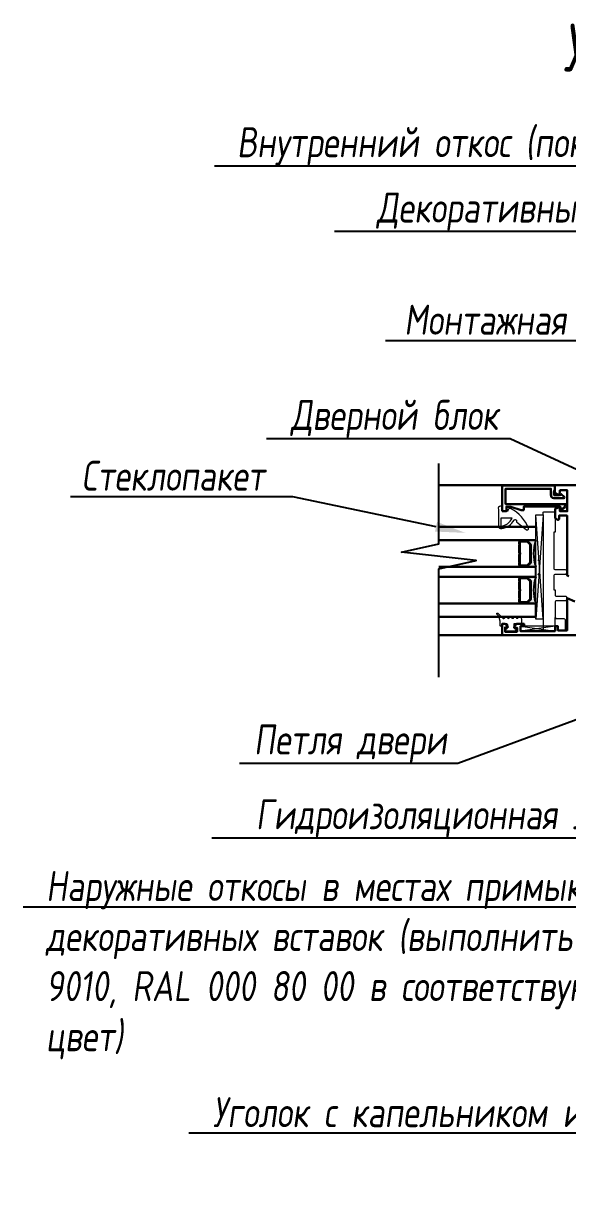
# Model space of a CAD drawing. Header units: millimetres. Extents: x 215300 to 349394, y -116838 to -1602.
# Drawn here: x 264217 to 268752, y -109617 to -99930 of the extents above; entities that cross this region are included whole.
import ezdxf
from ezdxf import colors
from ezdxf.entities.mleader import LeaderData, LeaderLine
from ezdxf.math import Vec2, Vec3

# ---------------------------------------------------------------- set-up
doc = ezdxf.new("R2010")
doc.units = ezdxf.units.MM
doc.layers.add('A-OKNO-RAM', color=140, linetype='Continuous')
doc.layers.add('АР_Таблицы', color=250, linetype='Continuous')
doc.layers.add('PDF _Геометрия', color=7, linetype='Continuous', lineweight=0)
doc.layers.add('АР_Тонкие', color=250, linetype='Continuous', lineweight=5)
doc.styles.add('Архитект', font='isocpeur.ttf', dxfattribs={"width": 0.8, "oblique": 8})

# ---------------------------------------------------------------- blocks, each defined once
blk = doc.blocks.new('*U22')
at = {"color": 8}
blk.add_lwpolyline([(0, -7.508), (0, -1), (2.25, -0.5), (-2.25, 0), (0, 0.5), (0, 5.323)], dxfattribs=at)

msp = doc.modelspace()

# ---------------------------------------------------------------- linework, layer by layer
at = {"layer": 'A-OKNO-RAM', "color": 8}
for p, q in [((269632.818, -103776.392, 0), (267678.284, -103776.392, 0)), ((267678.284, -103776.392, 0), (268222.893, -103776.392, 0)), ((267678.284, -104122.982, 0), (268486.302, -104122.982, 0)), ((268486.302, -104122.982, 0), (267678.284, -104122.982, 0)), ((267678.284, -104233.891, 0), (268486.302, -104233.891, 0)), ((268486.302, -104233.891, 0), (267678.284, -104233.891, 0)), ((268347.666, -104295.001, 0), (268352.657, -104290.01, 0)), ((268396.852, -104245.814, 0), (268401.843, -104240.823, 0)), ((268412.503, -104234.906, 0), (268406.586, -104240.823, 0)), ((268410.052, -104233.891, 0), (268486.302, -104233.891, 0)), ((268420.276, -104242.695, 0), (268420.276, -104242.695, 0)), ((268429.08, -104242.695, 0), (268429.08, -104242.695, 0)), ((268430.784, -104261.682, 0), (268434.313, -104258.153, 0)), ((268433.481, -104251.498, 0), (268433.481, -104251.498, 0)), ((268437.883, -104242.695, 0), (268437.883, -104242.695, 0)), ((268437.883, -104260.302, 0), (268437.883, -104260.302, 0)), ((268439.72, -104302.545, 0), (268444.711, -104297.554, 0)), ((268442.285, -104251.498, 0), (268442.285, -104251.498, 0)), ((268446.687, -104242.695, 0), (268446.687, -104242.695, 0)), ((268446.687, -104260.302, 0), (268446.687, -104260.302, 0)), ((268446.687, -104277.908, 0), (268446.687, -104277.908, 0)), ((268446.687, -104295.515, 0), (268446.687, -104295.515, 0)), ((268446.687, -104313.122, 0), (268446.687, -104313.122, 0)), ((268451.088, -104251.498, 0), (268451.088, -104251.498, 0)), ((268451.088, -104269.105, 0), (268451.088, -104269.105, 0)), ((268451.088, -104286.712, 0), (268451.088, -104286.712, 0)), ((268451.088, -104304.318, 0), (268451.088, -104304.318, 0)), ((268451.088, -104321.925, 0), (268451.088, -104321.925, 0)), ((268455.49, -104242.695, 0), (268455.49, -104242.695, 0)), ((268455.49, -104260.302, 0), (268455.49, -104260.302, 0)), ((268455.49, -104277.908, 0), (268455.49, -104277.908, 0)), ((268455.49, -104295.515, 0), (268455.49, -104295.515, 0)), ((268455.49, -104313.122, 0), (268455.49, -104313.122, 0)), ((268459.892, -104251.498, 0), (268459.892, -104251.498, 0)), ((268459.892, -104269.105, 0), (268459.892, -104269.105, 0)), ((268459.892, -104286.712, 0), (268459.892, -104286.712, 0)), ((268459.892, -104304.318, 0), (268459.892, -104304.318, 0)), ((268459.892, -104321.925, 0), (268459.892, -104321.925, 0)), ((268464.293, -104242.695, 0), (268464.293, -104242.695, 0)), ((268464.293, -104260.302, 0), (268464.293, -104260.302, 0)), ((268464.293, -104277.908, 0), (268464.293, -104277.908, 0)), ((268464.293, -104295.515, 0), (268464.293, -104295.515, 0)), ((268464.293, -104313.122, 0), (268464.293, -104313.122, 0)), ((268468.695, -104251.498, 0), (268468.695, -104251.498, 0)), ((268468.695, -104269.105, 0), (268468.695, -104269.105, 0)), ((268468.695, -104286.712, 0), (268468.695, -104286.712, 0)), ((268468.695, -104304.318, 0), (268468.695, -104304.318, 0)), ((268473.097, -104242.695, 0), (268473.097, -104242.695, 0)), ((268473.097, -104260.302, 0), (268473.097, -104260.302, 0)), ((268473.097, -104277.908, 0), (268473.097, -104277.908, 0)), ((268477.498, -104251.498, 0), (268477.498, -104251.498, 0)), ((268481.9, -104242.695, 0), (268481.9, -104242.695, 0)), ((268347.666, -104394.6, 0), (268352.657, -104389.609, 0)), ((268350.618, -104341.848, 0), (268354.372, -104338.094, 0)), ((268439.72, -104352.345, 0), (268444.711, -104347.354, 0)), ((268439.72, -104402.144, 0), (268444.711, -104397.154, 0)), ((268446.687, -104330.729, 0), (268446.687, -104330.729, 0)), ((268446.687, -104348.335, 0), (268446.687, -104348.335, 0)), ((268446.687, -104365.942, 0), (268446.687, -104365.942, 0)), ((268446.687, -104383.549, 0), (268446.687, -104383.549, 0)), ((268446.687, -104401.156, 0), (268446.687, -104401.156, 0)), ((268446.687, -104418.763, 0), (268446.687, -104418.763, 0)), ((268451.088, -104339.532, 0), (268451.088, -104339.532, 0)), ((268451.088, -104357.139, 0), (268451.088, -104357.139, 0)), ((268451.088, -104374.746, 0), (268451.088, -104374.746, 0)), ((268451.088, -104392.352, 0), (268451.088, -104392.352, 0)), ((268451.088, -104409.959, 0), (268451.088, -104409.959, 0)), ((268455.49, -104330.729, 0), (268455.49, -104330.729, 0)), ((268455.49, -104348.335, 0), (268455.49, -104348.335, 0)), ((268455.49, -104365.942, 0), (268455.49, -104365.942, 0)), ((268455.49, -104383.549, 0), (268455.49, -104383.549, 0)), ((268455.49, -104401.156, 0), (268455.49, -104401.156, 0)), ((268455.49, -104418.763, 0), (268455.49, -104418.763, 0)), ((268459.892, -104339.532, 0), (268459.892, -104339.532, 0)), ((268459.892, -104357.139, 0), (268459.892, -104357.139, 0)), ((268459.892, -104374.746, 0), (268459.892, -104374.746, 0)), ((268459.892, -104392.352, 0), (268459.892, -104392.352, 0)), ((268459.892, -104409.959, 0), (268459.892, -104409.959, 0)), ((268464.293, -104330.729, 0), (268464.293, -104330.729, 0)), ((268464.293, -104348.335, 0), (268464.293, -104348.335, 0)), ((268464.293, -104365.942, 0), (268464.293, -104365.942, 0)), ((268464.293, -104383.549, 0), (268464.293, -104383.549, 0)), ((268464.293, -104401.156, 0), (268464.293, -104401.156, 0)), ((268464.293, -104418.763, 0), (268464.293, -104418.763, 0)), ((268468.695, -104392.352, 0), (268468.695, -104392.352, 0)), ((268468.695, -104409.959, 0), (268468.695, -104409.959, 0)), ((268473.097, -104418.763, 0), (268473.097, -104418.763, 0)), ((268502.927, -104395.002, 0), (268508.363, -104400.437, 0)), ((267678.284, -104455.709, 0), (268486.302, -104455.709, 0)), ((268486.302, -104455.709, 0), (267678.284, -104455.709, 0)), ((268348.855, -104443.209, 0), (268352.74, -104439.325, 0)), ((268393.087, -104448.777, 0), (268398.078, -104443.786, 0)), ((268412.503, -104449.792, 0), (268406.586, -104455.709, 0)), ((268410.052, -104448.777, 0), (268412.677, -104448.777, 0)), ((268486.302, -104455.709, 0), (268410.052, -104455.709, 0)), ((268420.276, -104453.976, 0), (268420.276, -104453.976, 0)), ((268424.678, -104445.173, 0), (268424.678, -104445.173, 0)), ((268429.08, -104453.976, 0), (268429.08, -104453.976, 0)), ((268433.481, -104445.173, 0), (268433.481, -104445.173, 0)), ((268437.883, -104436.369, 0), (268437.883, -104436.369, 0)), ((268437.883, -104453.976, 0), (268437.883, -104453.976, 0)), ((268442.285, -104427.566, 0), (268442.285, -104427.566, 0)), ((268442.285, -104445.173, 0), (268442.285, -104445.173, 0)), ((268446.687, -104436.369, 0), (268446.687, -104436.369, 0)), ((268446.687, -104453.976, 0), (268446.687, -104453.976, 0)), ((268451.088, -104427.566, 0), (268451.088, -104427.566, 0)), ((268451.088, -104445.173, 0), (268451.088, -104445.173, 0)), ((268455.49, -104436.369, 0), (268455.49, -104436.369, 0)), ((268455.49, -104453.976, 0), (268455.49, -104453.976, 0)), ((268459.892, -104427.566, 0), (268459.892, -104427.566, 0)), ((268459.892, -104445.173, 0), (268459.892, -104445.173, 0)), ((268464.293, -104436.369, 0), (268464.293, -104436.369, 0)), ((268464.293, -104453.976, 0), (268464.293, -104453.976, 0)), ((268468.695, -104427.566, 0), (268468.695, -104427.566, 0)), ((268468.695, -104445.173, 0), (268468.695, -104445.173, 0)), ((268473.097, -104436.369, 0), (268473.097, -104436.369, 0)), ((268473.097, -104453.976, 0), (268473.097, -104453.976, 0)), ((268477.498, -104427.566, 0), (268477.498, -104427.566, 0)), ((268477.498, -104445.173, 0), (268477.498, -104445.173, 0)), ((268481.9, -104453.976, 0), (268481.9, -104453.976, 0)), ((268486.302, -104538.891, 0), (268486.302, -104455.709, 0)), ((268503.281, -104513.629, 0), (268507.575, -104517.924, 0)), ((267678.284, -104538.891, 0), (268486.302, -104538.891, 0)), ((268486.302, -104538.891, 0), (267678.284, -104538.891, 0)), ((268347.666, -104600, 0), (268352.657, -104595.009, 0)), ((268354.597, -104538.891, 0), (268410.052, -104538.891, 0)), ((268410.052, -104545.823, 0), (268354.597, -104545.823, 0)), ((268396.852, -104550.814, 0), (268401.843, -104545.823, 0)), ((268412.503, -104539.906, 0), (268406.586, -104545.823, 0)), ((268410.052, -104538.891, 0), (268486.302, -104538.891, 0)), ((268420.276, -104547.694, 0), (268420.276, -104547.694, 0)), ((268429.08, -104547.694, 0), (268429.08, -104547.694, 0)), ((268430.784, -104566.681, 0), (268434.313, -104563.152, 0)), ((268433.481, -104556.498, 0), (268433.481, -104556.498, 0)), ((268437.883, -104547.694, 0), (268437.883, -104547.694, 0)), ((268437.883, -104565.301, 0), (268437.883, -104565.301, 0)), ((268439.72, -104607.545, 0), (268444.711, -104602.554, 0)), ((268442.285, -104556.498, 0), (268442.285, -104556.498, 0)), ((268446.687, -104547.694, 0), (268446.687, -104547.694, 0)), ((268446.687, -104565.301, 0), (268446.687, -104565.301, 0)), ((268446.687, -104582.908, 0), (268446.687, -104582.908, 0)), ((268446.687, -104600.515, 0), (268446.687, -104600.515, 0)), ((268446.687, -104618.121, 0), (268446.687, -104618.121, 0)), ((268451.088, -104556.498, 0), (268451.088, -104556.498, 0)), ((268451.088, -104574.104, 0), (268451.088, -104574.104, 0)), ((268451.088, -104591.711, 0), (268451.088, -104591.711, 0)), ((268451.088, -104609.318, 0), (268451.088, -104609.318, 0)), ((268455.49, -104547.694, 0), (268455.49, -104547.694, 0)), ((268455.49, -104565.301, 0), (268455.49, -104565.301, 0)), ((268455.49, -104582.908, 0), (268455.49, -104582.908, 0)), ((268455.49, -104600.515, 0), (268455.49, -104600.515, 0)), ((268455.49, -104618.121, 0), (268455.49, -104618.121, 0)), ((268459.892, -104556.498, 0), (268459.892, -104556.498, 0)), ((268459.892, -104574.104, 0), (268459.892, -104574.104, 0)), ((268459.892, -104591.711, 0), (268459.892, -104591.711, 0)), ((268459.892, -104609.318, 0), (268459.892, -104609.318, 0)), ((268464.293, -104547.694, 0), (268464.293, -104547.694, 0)), ((268464.293, -104565.301, 0), (268464.293, -104565.301, 0)), ((268464.293, -104582.908, 0), (268464.293, -104582.908, 0)), ((268464.293, -104600.515, 0), (268464.293, -104600.515, 0)), ((268464.293, -104618.121, 0), (268464.293, -104618.121, 0)), ((268468.695, -104556.498, 0), (268468.695, -104556.498, 0)), ((268468.695, -104574.104, 0), (268468.695, -104574.104, 0)), ((268468.695, -104591.711, 0), (268468.695, -104591.711, 0)), ((268468.695, -104609.318, 0), (268468.695, -104609.318, 0)), ((268473.097, -104547.694, 0), (268473.097, -104547.694, 0)), ((268473.097, -104565.301, 0), (268473.097, -104565.301, 0)), ((268473.097, -104582.908, 0), (268473.097, -104582.908, 0)), ((268477.498, -104556.498, 0), (268477.498, -104556.498, 0)), ((268481.9, -104547.694, 0), (268481.9, -104547.694, 0)), ((268347.666, -104699.599, 0), (268352.657, -104694.608, 0)), ((268350.618, -104646.848, 0), (268354.372, -104643.093, 0)), ((268439.72, -104657.344, 0), (268444.711, -104652.353, 0)), ((268439.72, -104707.144, 0), (268444.711, -104702.153, 0)), ((268446.687, -104635.728, 0), (268446.687, -104635.728, 0)), ((268446.687, -104653.335, 0), (268446.687, -104653.335, 0)), ((268446.687, -104670.942, 0), (268446.687, -104670.942, 0)), ((268446.687, -104688.549, 0), (268446.687, -104688.549, 0)), ((268446.687, -104706.155, 0), (268446.687, -104706.155, 0)), ((268451.088, -104626.925, 0), (268451.088, -104626.925, 0)), ((268451.088, -104644.532, 0), (268451.088, -104644.532, 0)), ((268451.088, -104662.138, 0), (268451.088, -104662.138, 0)), ((268451.088, -104679.745, 0), (268451.088, -104679.745, 0)), ((268451.088, -104697.352, 0), (268451.088, -104697.352, 0)), ((268451.088, -104714.959, 0), (268451.088, -104714.959, 0)), ((268455.49, -104635.728, 0), (268455.49, -104635.728, 0)), ((268455.49, -104653.335, 0), (268455.49, -104653.335, 0)), ((268455.49, -104670.942, 0), (268455.49, -104670.942, 0)), ((268455.49, -104688.549, 0), (268455.49, -104688.549, 0)), ((268455.49, -104706.155, 0), (268455.49, -104706.155, 0)), ((268459.892, -104626.925, 0), (268459.892, -104626.925, 0)), ((268459.892, -104644.532, 0), (268459.892, -104644.532, 0)), ((268459.892, -104662.138, 0), (268459.892, -104662.138, 0)), ((268459.892, -104679.745, 0), (268459.892, -104679.745, 0)), ((268459.892, -104697.352, 0), (268459.892, -104697.352, 0)), ((268459.892, -104714.959, 0), (268459.892, -104714.959, 0)), ((268464.293, -104635.728, 0), (268464.293, -104635.728, 0)), ((268464.293, -104653.335, 0), (268464.293, -104653.335, 0)), ((268464.293, -104670.942, 0), (268464.293, -104670.942, 0)), ((268464.293, -104688.549, 0), (268464.293, -104688.549, 0)), ((268464.293, -104706.155, 0), (268464.293, -104706.155, 0)), ((268468.695, -104697.352, 0), (268468.695, -104697.352, 0)), ((268468.695, -104714.959, 0), (268468.695, -104714.959, 0)), ((268503.892, -104632.515, 0), (268506.531, -104635.153, 0)), ((267678.284, -104760.709, 0), (268486.302, -104760.709, 0)), ((268486.302, -104760.709, 0), (267678.284, -104760.709, 0)), ((268348.855, -104748.209, 0), (268352.74, -104744.325, 0)), ((268393.087, -104753.777, 0), (268398.078, -104748.786, 0)), ((268412.503, -104754.792, 0), (268406.586, -104760.709, 0)), ((268486.302, -104760.709, 0), (268410.052, -104760.709, 0)), ((268420.276, -104758.976, 0), (268420.276, -104758.976, 0)), ((268424.678, -104750.172, 0), (268424.678, -104750.172, 0)), ((268429.08, -104758.976, 0), (268429.08, -104758.976, 0)), ((268433.481, -104750.172, 0), (268433.481, -104750.172, 0)), ((268437.883, -104741.369, 0), (268437.883, -104741.369, 0)), ((268437.883, -104758.976, 0), (268437.883, -104758.976, 0)), ((268442.285, -104732.566, 0), (268442.285, -104732.566, 0)), ((268442.285, -104750.172, 0), (268442.285, -104750.172, 0)), ((268446.687, -104723.762, 0), (268446.687, -104723.762, 0)), ((268446.687, -104741.369, 0), (268446.687, -104741.369, 0)), ((268446.687, -104758.976, 0), (268446.687, -104758.976, 0)), ((268451.088, -104732.566, 0), (268451.088, -104732.566, 0)), ((268451.088, -104750.172, 0), (268451.088, -104750.172, 0)), ((268455.49, -104723.762, 0), (268455.49, -104723.762, 0)), ((268455.49, -104741.369, 0), (268455.49, -104741.369, 0)), ((268455.49, -104758.976, 0), (268455.49, -104758.976, 0)), ((268459.892, -104732.566, 0), (268459.892, -104732.566, 0)), ((268459.892, -104750.172, 0), (268459.892, -104750.172, 0)), ((268464.293, -104723.762, 0), (268464.293, -104723.762, 0)), ((268464.293, -104741.369, 0), (268464.293, -104741.369, 0)), ((268464.293, -104758.976, 0), (268464.293, -104758.976, 0)), ((268468.695, -104732.566, 0), (268468.695, -104732.566, 0)), ((268468.695, -104750.172, 0), (268468.695, -104750.172, 0)), ((268473.097, -104723.762, 0), (268473.097, -104723.762, 0)), ((268473.097, -104741.369, 0), (268473.097, -104741.369, 0)), ((268473.097, -104758.976, 0), (268473.097, -104758.976, 0)), ((268477.498, -104732.566, 0), (268477.498, -104732.566, 0)), ((268477.498, -104750.172, 0), (268477.498, -104750.172, 0)), ((268481.9, -104758.976, 0), (268481.9, -104758.976, 0)), ((268486.302, -104871.618, 0), (268486.302, -104760.709, 0)), ((267678.284, -104871.618, 0), (268486.302, -104871.618, 0)), ((268486.302, -104871.618, 0), (267678.284, -104871.618, 0)), ((268292.685, -104877.345, 0), (268286.81, -104871.47, 0)), ((268318.435, -104873.216, 0), (268318.192, -104872.972, 0)), ((270978.545, -105024.117, 0), (267678.284, -105024.117, 0)), ((267678.284, -105024.117, 0), (268257.552, -105024.117, 0))]:
    msp.add_line(p, q, dxfattribs=at)
at = {"layer": 'A-OKNO-RAM'}
for p, q in [((268412.677, -104240.823, 0), (268410.052, -104240.823, 0)), ((268441.666, -104265.505, 0), (268420.029, -104243.869, 0)), ((268444.711, -104416.743, 0), (268444.711, -104272.857, 0)), ((268420.029, -104445.732, 0), (268441.666, -104424.096, 0)), ((268412.677, -104545.823, 0), (268410.052, -104545.823, 0)), ((268441.666, -104570.504, 0), (268420.029, -104548.868, 0)), ((268444.711, -104721.743, 0), (268444.711, -104577.857, 0)), ((268410.052, -104753.777, 0), (268412.677, -104753.777, 0)), ((268420.029, -104750.731, 0), (268441.666, -104729.095, 0))]:
    msp.add_line(p, q, dxfattribs=at)
at = {"layer": 'A-OKNO-RAM', "color": 8, "elevation": 0}
for points in [[(268410.052, -104240.823), (268354.597, -104240.823, -1.00000133), (268354.597, -104233.891), (268410.052, -104233.891, -0.99999867)], [(268410.052, -104455.709), (268354.597, -104455.709, -1.00000133), (268354.597, -104448.777), (268410.052, -104448.777, -0.99999867)], [(268410.052, -104760.709), (268354.597, -104760.709, -1.00000133), (268354.597, -104753.777), (268410.052, -104753.777, -0.99999867)]]:
    msp.add_lwpolyline(points, format="xyb", close=True, dxfattribs=at)
for points in [[(268370.65, -104240.823), (268363.718, -104233.891), (268356.787, -104240.823)], [(268395.55, -104240.823), (268388.618, -104233.891), (268381.686, -104240.823)], [(268370.65, -104455.709), (268363.718, -104448.777), (268356.787, -104455.709)], [(268395.55, -104455.709), (268388.618, -104448.777), (268381.686, -104455.709)], [(268370.65, -104545.823), (268363.718, -104538.891), (268356.787, -104545.823)], [(268395.55, -104545.823), (268388.618, -104538.891), (268381.686, -104545.823)], [(268370.65, -104760.709), (268363.718, -104753.777), (268356.787, -104760.709)], [(268395.55, -104760.709), (268388.618, -104753.777), (268381.686, -104760.709)]]:
    msp.add_lwpolyline(points, dxfattribs=at)
at = {"layer": 'A-OKNO-RAM', "color": 8}
for centre, radius, start, end in [((268410.052, -104237.357, 0), 3.466, 270.0001639, 90), ((268800.627, -104344.8, 0), 333.319, 160.5646689, 199.4352539), ((268410.052, -104452.243, 0), 3.466, 270.0001639, 90), ((268354.597, -104542.357, 0), 3.466, 90, 270.0001639), ((268410.052, -104542.357, 0), 3.466, 270.0001639, 90), ((268410.052, -104542.357, 0), 3.466, 270.0001639, 90), ((268800.627, -104649.8, 0), 333.319, 160.5646689, 199.4352539), ((268410.052, -104757.243, 0), 3.466, 270.0001639, 90)]:
    msp.add_arc(centre, radius, start, end, dxfattribs=at)
at = {"layer": 'A-OKNO-RAM'}
for centre, start, end in [((268412.677, -104251.221, 0), 45.0000145, 90), ((268434.313, -104272.857, 0), 359.9997883, 45.0000145), ((268434.313, -104416.743, 0), 315.0002898, 359.9997883), ((268412.677, -104438.38, 0), 270.0001639, 315.0002898), ((268412.677, -104556.22, 0), 45.0000145, 90), ((268434.313, -104577.857, 0), 359.9997883, 45.0000145), ((268412.677, -104743.379, 0), 270.0001639, 315.0002898), ((268434.313, -104721.743, 0), 315.0002898, 359.9997883)]:
    msp.add_arc(centre, 10.398, start, end, dxfattribs=at)
at = {"layer": 'PDF _Геометрия', "lineweight": 15}
for p, q in [((268546.416, -104022.56, 0), (268486.302, -104890.503)), ((268546.416, -104890.503), (268486.302, -104022.56, 0)), ((268646.899, -104950.408), (268357.409, -104950.408)), ((268357.409, -104950.408), (268646.899, -104990.223)), ((268646.899, -104950.408), (268357.409, -104990.319))]:
    msp.add_line(p, q, dxfattribs=at)
at = {"layer": 'PDF _Геометрия', "lineweight": 30}
msp.add_lwpolyline([(268205.486, -103992.657), (268205.486, -103777.786), (268645.656, -103777.786), (268645.656, -103816.858), (268636.318, -103830.315), (268636.318, -103858.531), (268684.313, -103858.531), (268697.343, -103849.198), (268722.942, -103872.611), (268723.598, -103881.343), (268719.23, -103884.18), (268635.361, -103884.18, -0.46016516), (268611.991, -103856.895), (268611.991, -103805.162), (268234.854, -103805.162), (268234.854, -103933.672), (268735.584, -103933.672, -0.34149185), (268691.275, -103978.166), (268691.275, -103960.331, 0.37496869), (268687.825, -103953.532), (268385.453, -103953.593), (268385.434, -103983.321), (268364.41, -103983.308), (268278.544, -103955.927), (268241.459, -103955.927), (268241.459, -103992.657)], format="xyb", close=True, dxfattribs=at)
for points in [[(269552.901, -103776.392), (268645.656, -103776.392), (268645.656, -103837.832), (268673.022, -103856.89), (268684.313, -103858.531), (268687.314, -103818.481), (268747.522, -103818.481), (268747.522, -103993.411), (268685.971, -103993.411), (268685.971, -103955.501), (268646.912, -103973.142), (268646.912, -104047.952), (268670.179, -104065.594), (268679.756, -104058.65), (268679.756, -104028.621), (268746.608, -104028.621), (268746.608, -104526.903), (268759.695, -104533.193)], [(268230.691, -104931.097), (268252.24, -104953.691), (268252.24, -104960.061), (268229.666, -104960.061), (268229.666, -104995.363), (268329.257, -104995.363), (268329.257, -104962.45), (268306.152, -104962.45), (268306.152, -104954.221), (268325.274, -104931.097), (268387.685, -104931.097), (268387.685, -104949.709), (268357.409, -104949.709), (268357.409, -104990.319), (268646.899, -104990.319), (268646.899, -104950.408), (268670.399, -104950.408), (268670.399, -104985.047), (268746.608, -104985.047), (268746.608, -104715.215), (268810.471, -104743.742)], [(269991.384, -105024.117), (268204.862, -105024.117), (268204.862, -104931.097), (268230.691, -104931.097)]]:
    msp.add_lwpolyline(points, dxfattribs=at)
at = {"layer": 'PDF _Геометрия', "lineweight": 15, "elevation": 0}
for points in [[(268204.225, -103951.135), (268191.325, -103951.135, 0.53668114), (268173.895, -103977.413), (268173.895, -104117.004, 0.41774092), (268202.139, -104136.003, 0.23001001), (268304.62, -104066.688, -0.61386836), (268323.865, -104067.953), (268326.141, -104080.527), (268408.766, -104146.689, 0.72502047), (268424.464, -104136.061, 0.19994918), (268275.042, -103970.959, 0.40820781), (268256.307, -103978.803, 0.0556969), (268252.946, -103992.66), (268241.459, -103992.657)], [(268546.416, -104022.56), (268546.416, -104003.966, -0.37713849), (268551.628, -103998.039), (268646.912, -103998.039)], [(268287.658, -104051.022), (268195.604, -104051.022), (268195.604, -104115.575, 0.2799037), (268287.658, -104051.022, 1.42601472)]]:
    msp.add_lwpolyline(points, format="xyb", dxfattribs=at)
at = {"layer": 'PDF _Геометрия', "lineweight": 15}
msp.add_lwpolyline([(268486.302, -104022.56), (268546.416, -104022.56), (268546.416, -104890.503), (268486.302, -104890.503)], close=True, dxfattribs=at)
for points in [[(268646.912, -104047.952), (268646.912, -104167.424), (268636.21, -104167.424), (268636.21, -104467.869, 0.42552246), (268647.115, -104478.363), (268730.056, -104478.363, -0.35432384), (268740.226, -104486.604), (268740.226, -104507.592, -0.45539638), (268727.069, -104519.042), (268644.388, -104519.042, 0.38460638), (268636.273, -104526.368), (268636.273, -104646.147), (268646.967, -104646.147), (268646.967, -104690.346, 0.47117445), (268657.776, -104699.269), (268733.197, -104699.269, -0.46984461), (268740.55, -104708.136), (268740.55, -104728.069, -0.43390676), (268728, -104739.808), (268653.448, -104739.808, 0.39968296), (268646.899, -104746.038), (268646.899, -104878.353, 0.33113537), (268658.581, -104886.595), (268720.409, -104886.595, -0.43421528), (268729.667, -104896.503), (268729.667, -104983.077), (268672.949, -104983.077), (268672.949, -104948.621), (268646.899, -104948.621), (268646.899, -104878.353)], [(268204.862, -104928.854), (268204.862, -104958.73), (268187.98, -104947.156), (268187.98, -104907.59), (268177.108, -104866.153), (268162.407, -104849.935, -0.88948965), (268170.235, -104840.967), (268208.201, -104880.988, 0.48708554), (268228.857, -104879.618, -0.72611288), (268249.037, -104880.197, 0.62518731), (268264.944, -104880.651, -0.62327072), (268284.308, -104879.661, 0.55867132), (268304.107, -104877.311, -0.53885312), (268322.181, -104877.311, 0.70707033), (268338.693, -104877.694, -0.41478239), (268360.197, -104878.27), (268366.964, -104887.921), (268366.964, -104928.854), (268303.17, -104928.854), (268303.17, -104962.45, 0.20718398), (268322.408, -104976.911, -0.19580181), (268306.038, -104992.552), (268250.612, -104992.552, -0.38353386), (268231.317, -104974.801, 0.28037451), (268252.24, -104960.061), (268252.24, -104939.119), (268241.151, -104928.854), (268204.862, -104928.854)], [(268546.416, -104890.503), (268546.416, -104976.929, 0.44156927), (268557.369, -104986.914), (268646.899, -104986.914), (268646.899, -104986.914)]]:
    msp.add_lwpolyline(points, format="xyb", dxfattribs=at)
at = {"layer": 'PDF _Геометрия', "lineweight": 30, "elevation": 0}
for points in [[(268347.666, -104421.05), (268351.132, -104417.584), (268347.666, -104414.118), (268347.666, -104351.767, 0.49751951), (268347.666, -104337.834), (268347.666, -104275.482), (268351.132, -104272.016), (268347.666, -104268.55), (268347.666, -104251.221, -0.41421326), (268358.063, -104240.823), (268412.677, -104240.823, -0.19891232), (268420.029, -104243.869), (268441.666, -104265.505, -0.19891336), (268444.711, -104272.857), (268444.711, -104416.743, -0.19891025), (268441.666, -104424.096), (268420.029, -104445.732, -0.19891284), (268412.677, -104448.777), (268358.063, -104448.777, -0.41421464), (268347.666, -104438.38)], [(268352.657, -104353.918, 0.38014305), (268352.657, -104335.683), (268352.657, -104251.221, -0.41421326), (268358.063, -104245.814), (268412.677, -104245.814, -0.19891232), (268416.5, -104247.398), (268438.136, -104269.034, -0.19891336), (268439.72, -104272.857), (268439.72, -104416.743, -0.19891025), (268438.136, -104420.566), (268416.5, -104442.203, -0.19891284), (268412.677, -104443.786), (268358.063, -104443.786, -0.41421464), (268352.657, -104438.38)], [(268347.666, -104726.05), (268351.132, -104722.584), (268347.666, -104719.118), (268347.666, -104656.766, 0.49751951), (268347.666, -104642.833), (268347.666, -104580.482), (268351.132, -104577.016), (268347.666, -104573.55), (268347.666, -104556.22, -0.41421326), (268358.063, -104545.823), (268412.677, -104545.823, -0.19891232), (268420.029, -104548.868), (268441.666, -104570.504, -0.19891336), (268444.711, -104577.857), (268444.711, -104721.743, -0.19891025), (268441.666, -104729.095), (268420.029, -104750.731, -0.19891284), (268412.677, -104753.777), (268358.063, -104753.777, -0.41421464), (268347.666, -104743.379)], [(268352.657, -104658.917, 0.38014305), (268352.657, -104640.682), (268352.657, -104556.22, -0.41421326), (268358.063, -104550.814), (268412.677, -104550.814, -0.19891232), (268416.5, -104552.397), (268438.136, -104574.034, -0.19891336), (268439.72, -104577.857), (268439.72, -104721.743, -0.19891025), (268438.136, -104725.566), (268416.5, -104747.202, -0.19891284), (268412.677, -104748.786), (268358.063, -104748.786, -0.41421464), (268352.657, -104743.379)]]:
    msp.add_lwpolyline(points, format="xyb", close=True, dxfattribs=at)

# ---------------------------------------------------------------- block references
at = {"xscale": 138.6361401169008, "yscale": 138.6361401169008, "zscale": 138.6361401169008}
msp.add_blockref('*U22', (267678.284, -104332.917), dxfattribs=at)

# ---------------------------------------------------------------- texts
at = {"layer": 'АР_Таблицы', "lineweight": 9, "insert": (273229.617, -100186.731), "char_height": 400, "width": 9573.43855, "attachment_point": 5, "style": 'Архитект'}
msp.add_mtext('Узел бокового примыкания дверного проема ', dxfattribs=at)

# ---------------------------------------------------------------- leaders
at = {"layer": 'АР_Таблицы', "lineweight": 9}
ml = msp.add_multileader_mtext('Standard', dxfattribs=at)
ml.set_content('\\pxsm1,ql;Внутренний откос (показан условно)', color=256, style='Архитект')
ml.set_leader_properties()
ml.build(insert=Vec2(0, 0))
ml.multileader.update_dxf_attribs({"text_left_attachment_type": 6, "text_right_attachment_type": 6, "dogleg_length": 100, "arrow_head_size": 250})
ctx = ml.context
ctx.base_point, ctx.char_height, ctx.arrow_head_size, ctx.landing_gap_size, ctx.plane_origin, ctx.plane_x_axis = Vec3(270799.139, -101120.079), 250, 250, 25, Vec3(256681.145, -77102.853), Vec3(-1, 0)
ctx.left_attachment, ctx.right_attachment = 6, 6
notes = []
notes.append((ctx, [(1, (1, 1, 0), (270899.139, -101120.079), (-1, 0), 100, [(0, [(271208.453, -102541.398)], 0, [])])]))
ctx.mtext.insert, ctx.mtext.width, ctx.mtext.defined_height, ctx.mtext.flow_direction = Vec3(265996.571, -100795.079), 4915.01488, 891.717, 5
ml = msp.add_multileader_mtext('Standard', dxfattribs=at)
ml.set_content('\\pxsm1,ql;Декоративный нащельник', color=256, style='Архитект')
ml.set_leader_properties()
ml.build(insert=Vec2(0, 0))
ml.multileader.update_dxf_attribs({"text_left_attachment_type": 6, "text_right_attachment_type": 6, "dogleg_length": 100, "arrow_head_size": 250})
ctx = ml.context
ctx.base_point, ctx.char_height, ctx.arrow_head_size, ctx.landing_gap_size, ctx.plane_origin, ctx.plane_x_axis = Vec3(270446.583, -101664.266), 250, 250, 25, Vec3(254933.938, -77026.504), Vec3(-1, 0)
ctx.left_attachment, ctx.right_attachment = 6, 6
notes.append((ctx, [(1, (1, 1, 0), (270546.583, -101664.266), (-1, 0), 100, [(0, [(270833.953, -103653.238)], 0, [])])]))
ctx.mtext.insert, ctx.mtext.width, ctx.mtext.defined_height, ctx.mtext.flow_direction = Vec3(267161.178, -101339.266), 4915.01488, 660.993, 5
at = {"layer": 'АР_Тонкие'}
ml = msp.add_multileader_mtext('Standard', dxfattribs=at)
ml.set_content('\\pxsm1,ql;Монтажная пена', color=256, style='Архитект')
ml.set_leader_properties()
ml.build(insert=Vec2(0, 0))
ml.multileader.update_dxf_attribs({"text_left_attachment_type": 6, "text_right_attachment_type": 6, "dogleg_length": 100, "arrow_head_size": 250})
ctx = ml.context
ctx.base_point, ctx.char_height, ctx.arrow_head_size, ctx.landing_gap_size, ctx.plane_origin, ctx.plane_x_axis = Vec3(269528.83, -102572.989), 250, 250, 25, Vec3(254002.832, -84044.146), Vec3(-1, 0)
ctx.left_attachment, ctx.right_attachment = 6, 6
notes.append((ctx, [(1, (1, 1, 0), (269628.83, -102572.989), (-1, 0), 100, [(0, [(271200.989, -104599.691)], 0, [])])]))
ctx.mtext.insert, ctx.mtext.width, ctx.mtext.defined_height, ctx.mtext.flow_direction = Vec3(267388.695, -102272.989), 4915.01488, 660.993, 5
ml = msp.add_multileader_mtext('Standard', dxfattribs=at)
ml.set_content('\\pxsm1,ql;Дверной блок', color=256, style='Архитект')
ml.set_leader_properties()
ml.build(insert=Vec2(0, 0))
ml.multileader.update_dxf_attribs({"text_left_attachment_type": 6, "text_right_attachment_type": 6, "dogleg_length": 100, "arrow_head_size": 250})
ctx = ml.context
ctx.base_point, ctx.char_height, ctx.arrow_head_size, ctx.landing_gap_size, ctx.plane_origin, ctx.plane_x_axis = Vec3(268171.044, -103390.918), 250, 250, 25, Vec3(289966.406, -60751.186), Vec3(-1, 0)
ctx.left_attachment, ctx.right_attachment = 6, 6
notes.append((ctx, [(1, (1, 1, 0), (268271.044, -103390.918), (-1, 0), 100, [(0, [(269094.438, -103767.693)], 0, [])])]))
ctx.mtext.insert, ctx.mtext.width, ctx.mtext.defined_height, ctx.mtext.flow_direction = Vec3(266445.638, -103065.918), 8498.60878, 1142.931, 5
ml = msp.add_multileader_mtext('Standard', dxfattribs=at)
ml.set_content('\\pxsm1,ql;Стеклопакет', color=256, style='Архитект')
ml.set_leader_properties()
ml.build(insert=Vec2(0, 0))
ml.multileader.update_dxf_attribs({"text_left_attachment_type": 6, "text_right_attachment_type": 6, "dogleg_length": 100, "arrow_head_size": 250})
ctx = ml.context
ctx.base_point, ctx.char_height, ctx.arrow_head_size, ctx.landing_gap_size, ctx.plane_origin, ctx.plane_x_axis = Vec3(266363.029, -103871.681, 0), 250, 250, 25, Vec3(288954.732, -61056.727, 0), Vec3(-1, 0)
ctx.left_attachment, ctx.right_attachment = 6, 6
notes.append((ctx, [(1, (1, 1, 0), (266463.029, -103871.681, 0), (-1, 0), 100, [(0, [(267899.54, -104172.835, 0)], 0, [])])]))
ctx.mtext.insert, ctx.mtext.width, ctx.mtext.defined_height, ctx.mtext.flow_direction = Vec3(264702.893, -103571.681, 0), 8498.60878, 1142.931, 5
ml = msp.add_multileader_mtext('Standard', dxfattribs=at)
ml.set_content('\\pxsm1,ql;Гидроизоляционная лента', color=256, style='Архитект')
ml.set_leader_properties()
ml.build(insert=Vec2(0, 0))
ml.multileader.update_dxf_attribs({"text_left_attachment_type": 6, "text_right_attachment_type": 6, "dogleg_length": 100, "arrow_head_size": 250})
ctx = ml.context
ctx.base_point, ctx.char_height, ctx.arrow_head_size, ctx.landing_gap_size, ctx.plane_origin, ctx.plane_x_axis = Vec3(269463.511, -106715.845), 250, 250, 25, Vec3(255455.651, -84143.68), Vec3(-1, 0)
ctx.left_attachment, ctx.right_attachment = 6, 6
notes.append((ctx, [(1, (1, 1, 0), (269563.511, -106715.845), (-1, 0), 100, [(0, [(271322.436, -105207.454)], 0, [])])]))
ctx.mtext.insert, ctx.mtext.width, ctx.mtext.defined_height, ctx.mtext.flow_direction = Vec3(266153.376, -106390.845), 4915.01488, 660.993, 5
ml = msp.add_multileader_mtext('Standard', dxfattribs=at)
ml.set_content('\\pxsm1,ql;Петля двери', color=256, style='Архитект')
ml.set_leader_properties()
ml.build(insert=Vec2(0, 0))
ml.multileader.update_dxf_attribs({"text_left_attachment_type": 6, "text_right_attachment_type": 6, "dogleg_length": 100, "arrow_head_size": 250})
ctx = ml.context
ctx.base_point, ctx.char_height, ctx.arrow_head_size, ctx.landing_gap_size, ctx.plane_origin, ctx.plane_x_axis = Vec3(267737.342, -106092.998), 250, 250, 25, Vec3(253373.101, -83468.097), Vec3(-1, 0)
ctx.left_attachment, ctx.right_attachment = 6, 6
notes.append((ctx, [(1, (1, 1, 0), (267837.342, -106092.998), (-1, 0), 100, [(0, [(269617.404, -105435.765)], 0, [])])]))
ctx.mtext.insert, ctx.mtext.width, ctx.mtext.defined_height, ctx.mtext.flow_direction = Vec3(266137.206, -105767.998), 4915.01488, 660.993, 5
ml = msp.add_multileader_mtext('Standard', dxfattribs=at)
ml.set_content('\\pxsm1,ql;Наружные откосы в местах примыкания декоративных вставок (выполнить по RAL 9010, RAL 000 80 00 в соответствующий цвет) ', color=256, style='Архитект')
ml.set_leader_properties()
ml.build(insert=Vec2(0, 0))
ml.multileader.update_dxf_attribs({"text_left_attachment_type": 6, "text_right_attachment_type": 6, "dogleg_length": 100, "arrow_head_size": 250})
ctx = ml.context
ctx.base_point, ctx.char_height, ctx.arrow_head_size, ctx.landing_gap_size, ctx.plane_origin, ctx.plane_x_axis = Vec3(269955.671, -107287.885), 250, 250, 25, Vec3(255815.632, -87401.681), Vec3(-1, 0)
ctx.left_attachment, ctx.right_attachment = 6, 6
notes.append((ctx, [(1, (1, 1, 0), (270055.671, -107287.885), (-1, 0), 100, [(0, [(270705.86, -106955.942)], 0, [])])]))
ctx.mtext.insert, ctx.mtext.width, ctx.mtext.defined_height, ctx.mtext.flow_direction = Vec3(264406.616, -106987.885), 5656.64312, 502.08, 5
ml = msp.add_multileader_mtext('Standard', dxfattribs=at)
ml.set_content('\\pxsm1,ql;Уголок с капельником и сеткой', color=256, style='Архитект')
ml.set_leader_properties()
ml.build(insert=Vec2(0, 0))
ml.multileader.update_dxf_attribs({"text_left_attachment_type": 6, "text_right_attachment_type": 6, "dogleg_length": 100, "arrow_head_size": 250})
ctx = ml.context
ctx.base_point, ctx.char_height, ctx.arrow_head_size, ctx.landing_gap_size, ctx.plane_origin, ctx.plane_x_axis = Vec3(269855.883, -109171.227), 250, 250, 25, Vec3(256620.413, -87372.417), Vec3(-1, 0)
ctx.left_attachment, ctx.right_attachment = 6, 6
notes.append((ctx, [(1, (1, 1, 0), (269955.883, -109171.227), (-1, 0), 100, [(0, [(270610.817, -108439.903)], 0, [])])]))
ctx.mtext.insert, ctx.mtext.width, ctx.mtext.defined_height, ctx.mtext.flow_direction = Vec3(265795.748, -108871.227), 4915.01488, 660.993, 5
for ctx, leaders in notes:
    for number, flags, end, landing, length, lines in leaders:
        leader = LeaderData()
        leader.index, (leader.has_last_leader_line, leader.has_dogleg_vector, leader.attachment_direction) = number, flags
        leader.last_leader_point, leader.dogleg_vector, leader.dogleg_length = Vec3(end), Vec3(landing), length
        for number, points, colour, breaks in lines:
            line = LeaderLine()
            line.index, line.vertices, line.color, line.breaks = number, Vec3.list(points), colors.encode_raw_color(colour), breaks
            leader.lines.append(line)
        ctx.leaders.append(leader)

doc.saveas('drawing.dxf')
